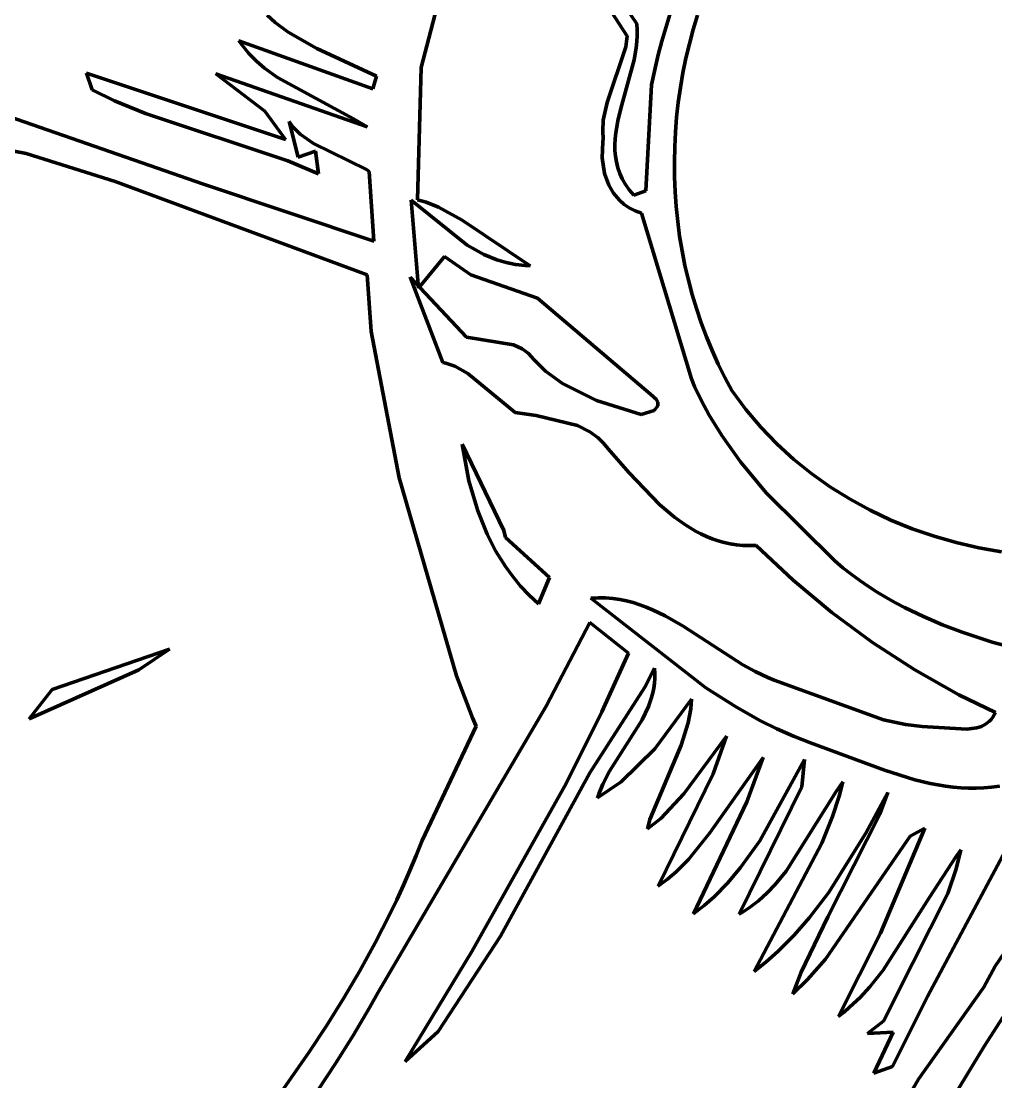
# Model space of a CAD drawing. Header units: millimetres. Extents: x 0 to 14.2, y 0 to 19.5.
# Drawn here: x 7.729 to 8.887, y 13.033 to 14.294 of the extents above; entities that cross this region are included whole.
import ezdxf

# ---------------------------------------------------------------- set-up
doc = ezdxf.new("R2010")
doc.units = ezdxf.units.MM
doc.layers.add('color#010101ff', color=7, linetype='CONTINUOUS', lineweight=100)
doc.layers.add('color#fdfdfdff', color=7, linetype='CONTINUOUS', lineweight=100)

msp = doc.modelspace()

# ---------------------------------------------------------------- linework, layer by layer
at = {"layer": 'color#010101ff'}
for p, q in [((8.2738, 14.5069), (8.2044, 14.2388)), ((8.4492, 14.2762), (8.4075, 14.3406)), ((8.4313, 14.3339), (8.4606, 14.2909)), ((8.0307, 14.2924), (8.0211, 14.3009)), ((8.4949, 14.2862), (8.5, 14.302)), ((8.5327, 14.301), (8.5276, 14.2841)), ((8.0463, 14.281), (8.0307, 14.2924)), ((8.0802, 14.2615), (8.0463, 14.281)), ((8.4606, 14.2909), (8.4611, 14.2838)), ((8.4611, 14.2838), (8.4611, 14.2767)), ((8.4903, 14.2702), (8.4949, 14.2862)), ((8.5276, 14.2841), (8.523, 14.267)), ((7.9914, 14.2654), (7.9876, 14.2707)), ((7.9876, 14.2707), (8.147, 14.2134)), ((8.4474, 14.2634), (8.4492, 14.2762)), ((8.4606, 14.2696), (8.4598, 14.2624)), ((8.4611, 14.2767), (8.4606, 14.2696)), ((8.486, 14.2541), (8.4903, 14.2702)), ((7.9996, 14.2555), (7.9914, 14.2654)), ((8.0086, 14.2465), (7.9996, 14.2555)), ((8.1513, 14.2284), (8.0802, 14.2615)), ((8.4252, 14.1974), (8.4474, 14.2634)), ((8.4598, 14.2624), (8.4573, 14.248)), ((8.523, 14.267), (8.5189, 14.2498)), ((8.0181, 14.2382), (8.0086, 14.2465)), ((8.4573, 14.248), (8.4415, 14.19)), ((8.4823, 14.2379), (8.486, 14.2541)), ((8.5189, 14.2498), (8.5154, 14.2324)), ((7.5374, 14.2418), (7.9457, 14.1002)), ((7.8133, 14.2125), (7.8066, 14.2323)), ((7.8066, 14.2323), (8.0432, 14.1532)), ((8.0185, 14.1871), (7.9604, 14.2314)), ((7.9604, 14.2314), (8.1403, 14.1682)), ((8.0335, 14.227), (8.0181, 14.2382)), ((8.2044, 14.2388), (8.1998, 14.0816)), ((8.4781, 14.2181), (8.4823, 14.2379)), ((8.5154, 14.2324), (8.5124, 14.215)), ((8.124, 14.178), (8.0335, 14.227)), ((8.147, 14.2134), (8.1513, 14.2284)), ((8.4713, 14.0922), (8.4781, 14.2181)), ((7.84, 14.1993), (7.8133, 14.2125)), ((8.5124, 14.215), (8.5099, 14.1974)), ((7.8766, 14.1842), (7.84, 14.1993)), ((8.4207, 14.1762), (8.4252, 14.1974)), ((8.5099, 14.1974), (8.5079, 14.1798)), ((8.0458, 14.1278), (7.8766, 14.1842)), ((8.0432, 14.1532), (8.0185, 14.1871)), ((8.4415, 14.19), (8.438, 14.1756)), ((8.5079, 14.1798), (8.5065, 14.1621)), ((8.0523, 14.1681), (8.0475, 14.1746)), ((8.0475, 14.1746), (8.0581, 14.1325)), ((8.0605, 14.1597), (8.0523, 14.1681)), ((8.1403, 14.1682), (8.124, 14.178)), ((8.42, 14.1631), (8.4207, 14.1762)), ((8.438, 14.1756), (8.4356, 14.1614)), ((8.0762, 14.1487), (8.0605, 14.1597)), ((8.4207, 14.1542), (8.42, 14.1631)), ((8.4348, 14.1543), (8.4345, 14.1473)), ((8.4356, 14.1614), (8.4348, 14.1543)), ((8.5065, 14.1621), (8.5056, 14.1444)), ((7.7347, 14.1367), (7.6925, 14.1448)), ((8.1394, 14.1177), (8.0762, 14.1487)), ((8.4194, 14.1314), (8.4201, 14.1504)), ((8.4201, 14.1504), (8.4207, 14.1542)), ((8.4345, 14.1473), (8.4346, 14.1403)), ((8.5056, 14.1444), (8.5052, 14.1267)), ((7.8406, 14.1033), (7.7347, 14.1367)), ((8.0581, 14.1325), (8.0786, 14.1396)), ((8.0786, 14.1396), (8.0824, 14.1127)), ((8.4223, 14.1128), (8.4194, 14.1314)), ((8.4346, 14.1403), (8.4352, 14.1334)), ((8.4352, 14.1334), (8.4363, 14.1266)), ((8.0824, 14.1127), (8.0458, 14.1278)), ((8.1426, 14.1154), (8.1394, 14.1177)), ((8.4363, 14.1266), (8.438, 14.1198)), ((8.438, 14.1198), (8.4403, 14.1131)), ((8.5052, 14.1267), (8.5054, 14.109)), ((8.1482, 14.0325), (8.1426, 14.1154)), ((8.4274, 14.0989), (8.4223, 14.1128)), ((8.4403, 14.1131), (8.4433, 14.1065)), ((8.4433, 14.1065), (8.447, 14.0999)), ((8.5054, 14.109), (8.5061, 14.0912)), ((8.1401, 13.9924), (7.8406, 14.1033)), ((7.9457, 14.1002), (8.1482, 14.0325)), ((8.4329, 14.0895), (8.4274, 14.0989)), ((8.447, 14.0999), (8.4515, 14.0934)), ((8.4515, 14.0934), (8.4569, 14.0871)), ((8.4569, 14.0871), (8.4713, 14.0922)), ((8.5061, 14.0912), (8.5074, 14.0736)), ((8.2591, 14.0278), (8.1923, 14.0813)), ((8.1923, 14.0813), (8.2011, 13.9765)), ((8.1998, 14.0816), (8.2101, 14.0787)), ((8.2101, 14.0787), (8.225, 14.0729)), ((8.4399, 14.0811), (8.4329, 14.0895)), ((8.4454, 14.0762), (8.4399, 14.0811)), ((8.225, 14.0729), (8.253, 14.0574)), ((8.4516, 14.072), (8.4454, 14.0762)), ((8.4585, 14.0686), (8.4516, 14.072)), ((8.4661, 14.0659), (8.4585, 14.0686)), ((8.5074, 14.0736), (8.5092, 14.0559)), ((8.253, 14.0574), (8.3337, 14.0031)), ((8.5254, 13.8688), (8.4661, 14.0659)), ((8.5092, 14.0559), (8.5115, 14.0384)), ((8.5115, 14.0384), (8.5144, 14.0209)), ((8.2788, 14.0168), (8.2591, 14.0278)), ((8.2944, 14.0103), (8.2788, 14.0168)), ((8.5144, 14.0209), (8.5178, 14.0036)), ((8.2011, 13.9765), (8.232, 14.0141)), ((8.232, 14.0141), (8.2632, 13.9923)), ((8.3052, 14.007), (8.2944, 14.0103)), ((8.3163, 14.0047), (8.3052, 14.007)), ((8.3278, 14.0034), (8.3163, 14.0047)), ((8.3337, 14.0031), (8.3278, 14.0034)), ((8.5178, 14.0036), (8.5218, 13.9863)), ((8.145, 13.9253), (8.1401, 13.9924)), ((8.2632, 13.9923), (8.3425, 13.9648)), ((8.2582, 13.9185), (8.1913, 13.9899)), ((8.1913, 13.9899), (8.2301, 13.8884)), ((8.5218, 13.9863), (8.5264, 13.9692)), ((8.5264, 13.9692), (8.5314, 13.9523)), ((8.3425, 13.9648), (8.4796, 13.8481)), ((8.5314, 13.9523), (8.5371, 13.9355)), ((8.5371, 13.9355), (8.5432, 13.9189)), ((8.178, 13.7514), (8.145, 13.9253)), ((8.3139, 13.9091), (8.2582, 13.9185)), ((8.5432, 13.9189), (8.55, 13.9026)), ((8.3245, 13.9045), (8.3139, 13.9091)), ((8.3316, 13.8993), (8.3245, 13.9045)), ((8.55, 13.9026), (8.5573, 13.8864)), ((8.3358, 13.8948), (8.3316, 13.8993)), ((8.3378, 13.8923), (8.3358, 13.8948)), ((8.3522, 13.878), (8.3378, 13.8923)), ((8.2301, 13.8884), (8.2338, 13.8875)), ((8.2338, 13.8875), (8.2442, 13.8839)), ((8.2442, 13.8839), (8.2598, 13.8751)), ((8.3724, 13.8632), (8.3522, 13.878)), ((8.5573, 13.8864), (8.5651, 13.8706)), ((8.2598, 13.8751), (8.3159, 13.8289)), ((8.5292, 13.8599), (8.5254, 13.8688)), ((8.5651, 13.8706), (8.5736, 13.8549)), ((8.4128, 13.8433), (8.3724, 13.8632)), ((8.5375, 13.8426), (8.5292, 13.8599)), ((8.5736, 13.8549), (8.5901, 13.8325)), ((8.4656, 13.8265), (8.4128, 13.8433)), ((8.4796, 13.8481), (8.4812, 13.8469)), ((8.4812, 13.8469), (8.4836, 13.8446)), ((8.4836, 13.8446), (8.4856, 13.8412)), ((8.4856, 13.8412), (8.4855, 13.8368)), ((8.5465, 13.8258), (8.5375, 13.8426)), ((8.3159, 13.8289), (8.3408, 13.8254)), ((8.481, 13.8312), (8.4656, 13.8265)), ((8.4855, 13.8368), (8.481, 13.8312)), ((8.5901, 13.8325), (8.608, 13.8113)), ((8.3408, 13.8254), (8.39, 13.8135)), ((8.5615, 13.8014), (8.5465, 13.8258)), ((8.39, 13.8135), (8.4047, 13.806)), ((8.4047, 13.806), (8.4148, 13.7986)), ((8.5837, 13.7703), (8.5615, 13.8014)), ((8.608, 13.8113), (8.6271, 13.7915)), ((8.2529, 13.7913), (8.2609, 13.7476)), ((8.3025, 13.6886), (8.2529, 13.7913)), ((8.4148, 13.7986), (8.421, 13.7926)), ((8.421, 13.7926), (8.4266, 13.7858)), ((8.6271, 13.7915), (8.6473, 13.7731)), ((8.4266, 13.7858), (8.4509, 13.7576)), ((8.6143, 13.7334), (8.5837, 13.7703)), ((8.6473, 13.7731), (8.6686, 13.756)), ((8.2463, 13.5159), (8.178, 13.7514)), ((8.4509, 13.7576), (8.488, 13.719)), ((8.6686, 13.756), (8.6908, 13.7402)), ((8.2609, 13.7476), (8.2715, 13.7119)), ((8.6908, 13.7402), (8.714, 13.7259)), ((8.696, 13.6526), (8.6143, 13.7334)), ((8.714, 13.7259), (8.7379, 13.7128)), ((8.488, 13.719), (8.5054, 13.7043)), ((8.2715, 13.7119), (8.2826, 13.6844)), ((8.5054, 13.7043), (8.5176, 13.6956)), ((8.7379, 13.7128), (8.7626, 13.7011)), ((8.7626, 13.7011), (8.7879, 13.6908)), ((8.3045, 13.6803), (8.3025, 13.6886)), ((8.5176, 13.6956), (8.5303, 13.6879)), ((8.5303, 13.6879), (8.5368, 13.6845)), ((8.7879, 13.6908), (8.8138, 13.6819)), ((8.2826, 13.6844), (8.2927, 13.6646)), ((8.3568, 13.6328), (8.3045, 13.6803)), ((8.5368, 13.6845), (8.5435, 13.6814)), ((8.5435, 13.6814), (8.5503, 13.6787)), ((8.5503, 13.6787), (8.5573, 13.6763)), ((8.5573, 13.6763), (8.5644, 13.6743)), ((8.8138, 13.6819), (8.8401, 13.6743)), ((8.2927, 13.6646), (8.3044, 13.6458)), ((8.5644, 13.6743), (8.5717, 13.6728)), ((8.5717, 13.6728), (8.5791, 13.6716)), ((8.5791, 13.6716), (8.5867, 13.6709)), ((8.5867, 13.6709), (8.5945, 13.6707)), ((8.5945, 13.6707), (8.6024, 13.671)), ((8.6024, 13.671), (8.6462, 13.6297)), ((8.8401, 13.6743), (8.8669, 13.6681)), ((8.8669, 13.6681), (8.894, 13.6633)), ((8.7056, 13.6444), (8.696, 13.6526)), ((8.3044, 13.6458), (8.3131, 13.6338)), ((8.7155, 13.6366), (8.7056, 13.6444)), ((8.3131, 13.6338), (8.3225, 13.6224)), ((8.3438, 13.6015), (8.3568, 13.6328)), ((8.6462, 13.6297), (8.6922, 13.5911)), ((8.7256, 13.6291), (8.7155, 13.6366)), ((8.7359, 13.6221), (8.7256, 13.6291)), ((8.3225, 13.6224), (8.3328, 13.6116)), ((8.7463, 13.6153), (8.7359, 13.6221)), ((8.757, 13.6089), (8.7463, 13.6153)), ((8.3328, 13.6116), (8.3438, 13.6015)), ((8.4147, 13.6087), (8.4058, 13.6083)), ((8.4058, 13.6083), (8.5427, 13.5018)), ((8.4234, 13.6085), (8.4147, 13.6087)), ((8.4319, 13.6078), (8.4234, 13.6085)), ((8.4402, 13.6066), (8.4319, 13.6078)), ((8.4483, 13.605), (8.4402, 13.6066)), ((8.4563, 13.6029), (8.4483, 13.605)), ((8.4641, 13.6005), (8.4563, 13.6029)), ((8.4718, 13.5977), (8.4641, 13.6005)), ((8.7678, 13.6028), (8.757, 13.6089)), ((8.7788, 13.597), (8.7678, 13.6028)), ((8.4794, 13.5945), (8.4718, 13.5977)), ((8.4942, 13.5873), (8.4794, 13.5945)), ((8.5158, 13.5749), (8.4942, 13.5873)), ((8.6922, 13.5911), (8.7405, 13.5555)), ((8.8012, 13.5863), (8.7788, 13.597)), ((8.4049, 13.5795), (8.3528, 13.4797)), ((8.4505, 13.5429), (8.4049, 13.5795)), ((8.5864, 13.5291), (8.5158, 13.5749)), ((8.824, 13.5765), (8.8012, 13.5863)), ((8.8474, 13.5677), (8.824, 13.5765)), ((8.883, 13.5558), (8.8474, 13.5677)), ((8.7405, 13.5555), (8.7909, 13.5229)), ((9.0276, 13.5178), (8.883, 13.5558)), ((7.7658, 13.4995), (7.9054, 13.5475)), ((7.9054, 13.5475), (7.8688, 13.5229)), ((8.4191, 13.4732), (8.4505, 13.5429)), ((8.4817, 13.525), (8.4702, 13.5025)), ((8.4821, 13.5189), (8.4817, 13.525)), ((8.6011, 13.5211), (8.5864, 13.5291)), ((7.8688, 13.5229), (7.7384, 13.465)), ((8.2655, 13.4661), (8.2463, 13.5159)), ((8.4817, 13.5071), (8.4821, 13.5129)), ((8.4821, 13.5129), (8.4821, 13.5189)), ((8.6162, 13.514), (8.6011, 13.5211)), ((8.6239, 13.5109), (8.6162, 13.514)), ((8.7909, 13.5229), (8.8433, 13.4935)), ((7.7384, 13.465), (7.7658, 13.4995)), ((8.4702, 13.5025), (8.4046, 13.4006)), ((8.4797, 13.4957), (8.4809, 13.5013)), ((8.4809, 13.5013), (8.4817, 13.5071)), ((8.5427, 13.5018), (8.5791, 13.4785)), ((8.7539, 13.4637), (8.6239, 13.5109)), ((8.4744, 13.4793), (8.4782, 13.4902)), ((8.4782, 13.4902), (8.4797, 13.4957)), ((8.5255, 13.4882), (8.482, 13.4292)), ((8.5246, 13.4768), (8.5255, 13.4882)), ((8.8433, 13.4935), (8.8867, 13.4725)), ((8.3528, 13.4797), (8.153, 13.1392)), ((8.4668, 13.4636), (8.4744, 13.4793)), ((8.5217, 13.4602), (8.5246, 13.4768)), ((8.5791, 13.4785), (8.6074, 13.4626)), ((8.2698, 13.4563), (8.2655, 13.4661)), ((8.3766, 13.3878), (8.4191, 13.4732)), ((8.4283, 13.4028), (8.4668, 13.4636)), ((8.6074, 13.4626), (8.6268, 13.453)), ((8.7797, 13.4582), (8.7539, 13.4637)), ((8.8796, 13.4621), (8.8751, 13.4585)), ((8.8816, 13.4642), (8.8796, 13.4621)), ((8.8835, 13.4667), (8.8816, 13.4642)), ((8.8852, 13.4694), (8.8835, 13.4667)), ((8.8867, 13.4725), (8.8852, 13.4694)), ((8.2053, 13.3201), (8.2698, 13.4563)), ((8.5133, 13.4335), (8.5217, 13.4602)), ((8.6268, 13.453), (8.6467, 13.4442)), ((8.7995, 13.4558), (8.7797, 13.4582)), ((8.8062, 13.4554), (8.7995, 13.4558)), ((8.8526, 13.4527), (8.8062, 13.4554)), ((8.8646, 13.4542), (8.8526, 13.4527)), ((8.87, 13.4559), (8.8646, 13.4542)), ((8.8751, 13.4585), (8.87, 13.4559)), ((8.5673, 13.4442), (8.5165, 13.3756)), ((8.5514, 13.3995), (8.5673, 13.4442)), ((8.6467, 13.4442), (8.6671, 13.4364)), ((8.6671, 13.4364), (8.755, 13.4038)), ((8.482, 13.4292), (8.4418, 13.3901)), ((8.4762, 13.345), (8.5133, 13.4335)), ((8.6108, 13.4188), (8.5475, 13.3294)), ((8.5914, 13.3662), (8.6108, 13.4188)), ((8.6597, 13.4165), (8.6066, 13.32)), ((8.6568, 13.3839), (8.6597, 13.4165)), ((8.4046, 13.4006), (8.2984, 13.2064)), ((8.4201, 13.3871), (8.4283, 13.4028)), ((8.4858, 13.2658), (8.5514, 13.3995)), ((8.755, 13.4038), (8.791, 13.3925)), ((8.2644, 13.1882), (8.3766, 13.3878)), ((8.4418, 13.3901), (8.4138, 13.3708)), ((8.4157, 13.3763), (8.4201, 13.3871)), ((8.7054, 13.3898), (8.6976, 13.3784)), ((8.7012, 13.3731), (8.7054, 13.3898)), ((8.791, 13.3925), (8.8091, 13.3881)), ((8.8091, 13.3881), (8.8273, 13.3848)), ((8.4138, 13.3708), (8.4157, 13.3763)), ((8.5165, 13.3756), (8.4893, 13.3465)), ((8.5822, 13.2328), (8.6568, 13.3839)), ((8.6976, 13.3784), (8.6379, 13.2839)), ((8.6933, 13.3486), (8.7012, 13.3731)), ((8.7589, 13.3773), (8.7326, 13.3288)), ((8.7492, 13.3516), (8.7589, 13.3773)), ((8.8273, 13.3848), (8.8364, 13.3836)), ((8.8364, 13.3836), (8.8456, 13.3828)), ((8.8456, 13.3828), (8.8547, 13.3823)), ((8.8547, 13.3823), (8.8639, 13.3823)), ((8.8639, 13.3823), (8.8731, 13.3827)), ((8.8731, 13.3827), (8.8822, 13.3836)), ((8.8822, 13.3836), (8.8914, 13.385)), ((8.5281, 13.2332), (8.5914, 13.3662)), ((8.6804, 13.3169), (8.6933, 13.3486)), ((8.6874, 13.2295), (8.7492, 13.3516)), ((8.4893, 13.3465), (8.4733, 13.3341)), ((8.4733, 13.3341), (8.4762, 13.345)), ((8.5475, 13.3294), (8.5219, 13.2975)), ((8.7326, 13.3288), (8.6882, 13.258)), ((8.7502, 13.2101), (8.8028, 13.3349)), ((8.7856, 13.3254), (8.7809, 13.3189)), ((8.8028, 13.3349), (8.7856, 13.3254)), ((8.1982, 13.3023), (8.2053, 13.3201)), ((8.6066, 13.32), (8.5839, 13.288)), ((8.5999, 13.1644), (8.6804, 13.3169)), ((8.7809, 13.3189), (8.6848, 13.1792)), ((8.9045, 13.3196), (8.8061, 13.1348)), ((8.1909, 13.2846), (8.1982, 13.3023)), ((8.5219, 13.2975), (8.5075, 13.2831)), ((8.8406, 13.3022), (8.808, 13.2523)), ((8.8401, 13.2865), (8.8456, 13.309)), ((8.8456, 13.309), (8.8406, 13.3022)), ((8.1832, 13.2671), (8.1909, 13.2846)), ((8.5839, 13.288), (8.5688, 13.27)), ((8.8302, 13.2574), (8.8401, 13.2865)), ((8.497, 13.2741), (8.4858, 13.2658)), ((8.5075, 13.2831), (8.497, 13.2741)), ((8.6379, 13.2839), (8.6248, 13.2679)), ((8.1752, 13.2498), (8.1832, 13.2671)), ((8.5688, 13.27), (8.5524, 13.2533)), ((8.6248, 13.2679), (8.6153, 13.2579)), ((8.167, 13.2326), (8.1752, 13.2498)), ((8.5524, 13.2533), (8.5406, 13.2429)), ((8.6051, 13.2487), (8.5941, 13.2403)), ((8.6153, 13.2579), (8.6051, 13.2487)), ((8.6882, 13.258), (8.6658, 13.2286)), ((8.808, 13.2523), (8.7533, 13.166)), ((8.7677, 13.1334), (8.8302, 13.2574)), ((8.5406, 13.2429), (8.5281, 13.2332)), ((8.5882, 13.2364), (8.5822, 13.2328)), ((8.5941, 13.2403), (8.5882, 13.2364)), ((8.1497, 13.1986), (8.167, 13.2326)), ((8.6658, 13.2286), (8.6477, 13.2077)), ((8.6558, 13.1638), (8.6874, 13.2295)), ((8.7001, 13.111), (8.7502, 13.2101)), ((8.1314, 13.1652), (8.1497, 13.1986)), ((8.2984, 13.2064), (8.2247, 13.0931)), ((8.6477, 13.2077), (8.6282, 13.1882)), ((8.1853, 13.0576), (8.2644, 13.1882)), ((8.6282, 13.1882), (8.6144, 13.1759)), ((8.8864, 13.1707), (8.8977, 13.1872)), ((8.6144, 13.1759), (8.5999, 13.1644)), ((8.6848, 13.1792), (8.6635, 13.155)), ((8.1121, 13.1323), (8.1314, 13.1652)), ((8.6461, 13.1381), (8.6558, 13.1638)), ((8.7533, 13.166), (8.7374, 13.1462)), ((8.8728, 13.1459), (8.8864, 13.1707)), ((8.6635, 13.155), (8.6461, 13.1381)), ((8.7374, 13.1462), (8.7259, 13.1337)), ((8.153, 13.1392), (8.1434, 13.1221)), ((8.7259, 13.1337), (8.7135, 13.122)), ((8.754, 13.1058), (8.7677, 13.1334)), ((8.8061, 13.1348), (8.7646, 13.0516)), ((8.7953, 13.0365), (8.8728, 13.1459)), ((8.0919, 13.1), (8.1121, 13.1323)), ((8.1434, 13.1221), (8.1234, 13.0885)), ((8.7135, 13.122), (8.7069, 13.1164)), ((8.7069, 13.1164), (8.7001, 13.111)), ((8.8986, 13.1152), (8.8737, 13.0762)), ((8.0709, 13.0681), (8.0919, 13.1)), ((8.7348, 13.0907), (8.754, 13.1058)), ((8.1234, 13.0885), (8.1026, 13.0554)), ((8.2247, 13.0931), (8.1853, 13.0576)), ((8.7652, 13.0926), (8.7348, 13.0907)), ((8.7423, 13.0436), (8.7652, 13.0926)), ((8.8737, 13.0762), (8.8378, 13.0167)), ((8.0381, 13.0211), (8.0709, 13.0681)), ((8.1026, 13.0554), (8.0811, 13.0229)), ((8.7646, 13.0516), (8.7423, 13.0436)), ((8.781, 13.0122), (8.7953, 13.0365))]:
    msp.add_line(p, q, dxfattribs=at)
at = {"layer": 'color#fdfdfdff'}
for p, q in [((8.2044, 14.2388), (8.2738, 14.5069)), ((8.4075, 14.3406), (8.4492, 14.2762)), ((8.4606, 14.2909), (8.4313, 14.3339)), ((8.0211, 14.3009), (8.0307, 14.2924)), ((8.5, 14.302), (8.4949, 14.2862)), ((8.5276, 14.2841), (8.5327, 14.301)), ((8.0307, 14.2924), (8.0463, 14.281)), ((8.0463, 14.281), (8.0802, 14.2615)), ((8.4611, 14.2838), (8.4606, 14.2909)), ((8.4611, 14.2767), (8.4611, 14.2838)), ((8.4949, 14.2862), (8.4903, 14.2702)), ((8.523, 14.267), (8.5276, 14.2841)), ((8.147, 14.2134), (7.9876, 14.2707)), ((7.9876, 14.2707), (7.9914, 14.2654)), ((8.4492, 14.2762), (8.4474, 14.2634)), ((8.4598, 14.2624), (8.4606, 14.2696)), ((8.4606, 14.2696), (8.4611, 14.2767)), ((8.4903, 14.2702), (8.486, 14.2541)), ((7.9914, 14.2654), (7.9996, 14.2555)), ((7.9996, 14.2555), (8.0086, 14.2465)), ((8.0802, 14.2615), (8.1513, 14.2284)), ((8.4474, 14.2634), (8.4252, 14.1974)), ((8.4573, 14.248), (8.4598, 14.2624)), ((8.5189, 14.2498), (8.523, 14.267)), ((8.0086, 14.2465), (8.0181, 14.2382)), ((8.4415, 14.19), (8.4573, 14.248)), ((8.486, 14.2541), (8.4823, 14.2379)), ((8.5154, 14.2324), (8.5189, 14.2498)), ((7.9457, 14.1002), (7.5374, 14.2418)), ((8.0432, 14.1532), (7.8066, 14.2323)), ((7.8066, 14.2323), (7.8133, 14.2125)), ((8.1403, 14.1682), (7.9604, 14.2314)), ((7.9604, 14.2314), (8.0185, 14.1871)), ((8.0181, 14.2382), (8.0335, 14.227)), ((8.1998, 14.0816), (8.2044, 14.2388)), ((8.4823, 14.2379), (8.4781, 14.2181)), ((8.5124, 14.215), (8.5154, 14.2324)), ((8.0335, 14.227), (8.124, 14.178)), ((8.1513, 14.2284), (8.147, 14.2134)), ((8.4781, 14.2181), (8.4713, 14.0922)), ((7.8133, 14.2125), (7.84, 14.1993)), ((8.5099, 14.1974), (8.5124, 14.215)), ((7.84, 14.1993), (7.8766, 14.1842)), ((8.4252, 14.1974), (8.4207, 14.1762)), ((8.5079, 14.1798), (8.5099, 14.1974)), ((7.8766, 14.1842), (8.0458, 14.1278)), ((8.0185, 14.1871), (8.0432, 14.1532)), ((8.438, 14.1756), (8.4415, 14.19)), ((8.5065, 14.1621), (8.5079, 14.1798)), ((8.0581, 14.1325), (8.0475, 14.1746)), ((8.0475, 14.1746), (8.0523, 14.1681)), ((8.0523, 14.1681), (8.0605, 14.1597)), ((8.124, 14.178), (8.1403, 14.1682)), ((8.4207, 14.1762), (8.42, 14.1631)), ((8.4356, 14.1614), (8.438, 14.1756)), ((8.0605, 14.1597), (8.0762, 14.1487)), ((8.42, 14.1631), (8.4207, 14.1542)), ((8.4345, 14.1473), (8.4348, 14.1543)), ((8.4348, 14.1543), (8.4356, 14.1614)), ((8.5056, 14.1444), (8.5065, 14.1621)), ((7.6925, 14.1448), (7.7347, 14.1367)), ((8.0762, 14.1487), (8.1394, 14.1177)), ((8.4201, 14.1504), (8.4194, 14.1314)), ((8.4207, 14.1542), (8.4201, 14.1504)), ((8.4346, 14.1403), (8.4345, 14.1473)), ((8.5052, 14.1267), (8.5056, 14.1444)), ((7.7347, 14.1367), (7.8406, 14.1033)), ((8.0786, 14.1396), (8.0581, 14.1325)), ((8.0824, 14.1127), (8.0786, 14.1396)), ((8.4194, 14.1314), (8.4223, 14.1128)), ((8.4352, 14.1334), (8.4346, 14.1403)), ((8.4363, 14.1266), (8.4352, 14.1334)), ((8.0458, 14.1278), (8.0824, 14.1127)), ((8.1394, 14.1177), (8.1426, 14.1154)), ((8.438, 14.1198), (8.4363, 14.1266)), ((8.4403, 14.1131), (8.438, 14.1198)), ((8.5054, 14.109), (8.5052, 14.1267)), ((8.1426, 14.1154), (8.1482, 14.0325)), ((8.4223, 14.1128), (8.4274, 14.0989)), ((8.4433, 14.1065), (8.4403, 14.1131)), ((8.447, 14.0999), (8.4433, 14.1065)), ((8.5061, 14.0912), (8.5054, 14.109)), ((7.8406, 14.1033), (8.1401, 13.9924)), ((8.1482, 14.0325), (7.9457, 14.1002)), ((8.4274, 14.0989), (8.4329, 14.0895)), ((8.4515, 14.0934), (8.447, 14.0999)), ((8.4569, 14.0871), (8.4515, 14.0934)), ((8.4713, 14.0922), (8.4569, 14.0871)), ((8.5074, 14.0736), (8.5061, 14.0912)), ((8.2011, 13.9765), (8.1923, 14.0813)), ((8.1923, 14.0813), (8.2591, 14.0278)), ((8.2101, 14.0787), (8.1998, 14.0816)), ((8.225, 14.0729), (8.2101, 14.0787)), ((8.4329, 14.0895), (8.4399, 14.0811)), ((8.4399, 14.0811), (8.4454, 14.0762)), ((8.253, 14.0574), (8.225, 14.0729)), ((8.4454, 14.0762), (8.4516, 14.072)), ((8.4516, 14.072), (8.4585, 14.0686)), ((8.4585, 14.0686), (8.4661, 14.0659)), ((8.5092, 14.0559), (8.5074, 14.0736)), ((8.3337, 14.0031), (8.253, 14.0574)), ((8.4661, 14.0659), (8.5254, 13.8688)), ((8.5115, 14.0384), (8.5092, 14.0559)), ((8.5144, 14.0209), (8.5115, 14.0384)), ((8.2591, 14.0278), (8.2788, 14.0168)), ((8.2788, 14.0168), (8.2944, 14.0103)), ((8.5178, 14.0036), (8.5144, 14.0209)), ((8.232, 14.0141), (8.2011, 13.9765)), ((8.2632, 13.9923), (8.232, 14.0141)), ((8.2944, 14.0103), (8.3052, 14.007)), ((8.3052, 14.007), (8.3163, 14.0047)), ((8.3163, 14.0047), (8.3278, 14.0034)), ((8.3278, 14.0034), (8.3337, 14.0031)), ((8.5218, 13.9863), (8.5178, 14.0036)), ((8.1401, 13.9924), (8.145, 13.9253)), ((8.3425, 13.9648), (8.2632, 13.9923)), ((8.2301, 13.8884), (8.1913, 13.9899)), ((8.1913, 13.9899), (8.2582, 13.9185)), ((8.5264, 13.9692), (8.5218, 13.9863)), ((8.5314, 13.9523), (8.5264, 13.9692)), ((8.4796, 13.8481), (8.3425, 13.9648)), ((8.5371, 13.9355), (8.5314, 13.9523)), ((8.5432, 13.9189), (8.5371, 13.9355)), ((8.145, 13.9253), (8.178, 13.7514)), ((8.2582, 13.9185), (8.3139, 13.9091)), ((8.55, 13.9026), (8.5432, 13.9189)), ((8.3139, 13.9091), (8.3245, 13.9045)), ((8.3245, 13.9045), (8.3316, 13.8993)), ((8.5573, 13.8864), (8.55, 13.9026)), ((8.3316, 13.8993), (8.3358, 13.8948)), ((8.3358, 13.8948), (8.3378, 13.8923)), ((8.3378, 13.8923), (8.3522, 13.878)), ((8.2338, 13.8875), (8.2301, 13.8884)), ((8.2442, 13.8839), (8.2338, 13.8875)), ((8.2598, 13.8751), (8.2442, 13.8839)), ((8.3522, 13.878), (8.3724, 13.8632)), ((8.5651, 13.8706), (8.5573, 13.8864)), ((8.3159, 13.8289), (8.2598, 13.8751)), ((8.5254, 13.8688), (8.5292, 13.8599)), ((8.5736, 13.8549), (8.5651, 13.8706)), ((8.3724, 13.8632), (8.4128, 13.8433)), ((8.5292, 13.8599), (8.5375, 13.8426)), ((8.5901, 13.8325), (8.5736, 13.8549)), ((8.4128, 13.8433), (8.4656, 13.8265)), ((8.4812, 13.8469), (8.4796, 13.8481)), ((8.4836, 13.8446), (8.4812, 13.8469)), ((8.4856, 13.8412), (8.4836, 13.8446)), ((8.4855, 13.8368), (8.4856, 13.8412)), ((8.5375, 13.8426), (8.5465, 13.8258)), ((8.3408, 13.8254), (8.3159, 13.8289)), ((8.4656, 13.8265), (8.481, 13.8312)), ((8.481, 13.8312), (8.4855, 13.8368)), ((8.608, 13.8113), (8.5901, 13.8325)), ((8.39, 13.8135), (8.3408, 13.8254)), ((8.5465, 13.8258), (8.5615, 13.8014)), ((8.4047, 13.806), (8.39, 13.8135)), ((8.4148, 13.7986), (8.4047, 13.806)), ((8.5615, 13.8014), (8.5837, 13.7703)), ((8.6271, 13.7915), (8.608, 13.8113)), ((8.2529, 13.7913), (8.3025, 13.6886)), ((8.2609, 13.7476), (8.2529, 13.7913)), ((8.421, 13.7926), (8.4148, 13.7986)), ((8.4266, 13.7858), (8.421, 13.7926)), ((8.6473, 13.7731), (8.6271, 13.7915)), ((8.4509, 13.7576), (8.4266, 13.7858)), ((8.5837, 13.7703), (8.6143, 13.7334)), ((8.6686, 13.756), (8.6473, 13.7731)), ((8.178, 13.7514), (8.2463, 13.5159)), ((8.488, 13.719), (8.4509, 13.7576)), ((8.6908, 13.7402), (8.6686, 13.756)), ((8.2715, 13.7119), (8.2609, 13.7476)), ((8.714, 13.7259), (8.6908, 13.7402)), ((8.6143, 13.7334), (8.696, 13.6526)), ((8.7379, 13.7128), (8.714, 13.7259)), ((8.5054, 13.7043), (8.488, 13.719)), ((8.2826, 13.6844), (8.2715, 13.7119)), ((8.5176, 13.6956), (8.5054, 13.7043)), ((8.7626, 13.7011), (8.7379, 13.7128)), ((8.7879, 13.6908), (8.7626, 13.7011)), ((8.3025, 13.6886), (8.3045, 13.6803)), ((8.5303, 13.6879), (8.5176, 13.6956)), ((8.5368, 13.6845), (8.5303, 13.6879)), ((8.8138, 13.6819), (8.7879, 13.6908)), ((8.2927, 13.6646), (8.2826, 13.6844)), ((8.3045, 13.6803), (8.3568, 13.6328)), ((8.5435, 13.6814), (8.5368, 13.6845)), ((8.5503, 13.6787), (8.5435, 13.6814)), ((8.5573, 13.6763), (8.5503, 13.6787)), ((8.5644, 13.6743), (8.5573, 13.6763)), ((8.8401, 13.6743), (8.8138, 13.6819)), ((8.3044, 13.6458), (8.2927, 13.6646)), ((8.5717, 13.6728), (8.5644, 13.6743)), ((8.5791, 13.6716), (8.5717, 13.6728)), ((8.5867, 13.6709), (8.5791, 13.6716)), ((8.5945, 13.6707), (8.5867, 13.6709)), ((8.6024, 13.671), (8.5945, 13.6707)), ((8.6462, 13.6297), (8.6024, 13.671)), ((8.8669, 13.6681), (8.8401, 13.6743)), ((8.894, 13.6633), (8.8669, 13.6681)), ((8.696, 13.6526), (8.7056, 13.6444)), ((8.3131, 13.6338), (8.3044, 13.6458)), ((8.7056, 13.6444), (8.7155, 13.6366)), ((8.3225, 13.6224), (8.3131, 13.6338)), ((8.3568, 13.6328), (8.3438, 13.6015)), ((8.6922, 13.5911), (8.6462, 13.6297)), ((8.7155, 13.6366), (8.7256, 13.6291)), ((8.7256, 13.6291), (8.7359, 13.6221)), ((8.3328, 13.6116), (8.3225, 13.6224)), ((8.7359, 13.6221), (8.7463, 13.6153)), ((8.7463, 13.6153), (8.757, 13.6089)), ((8.3438, 13.6015), (8.3328, 13.6116)), ((8.4058, 13.6083), (8.4147, 13.6087)), ((8.5427, 13.5018), (8.4058, 13.6083)), ((8.4147, 13.6087), (8.4234, 13.6085)), ((8.4234, 13.6085), (8.4319, 13.6078)), ((8.4319, 13.6078), (8.4402, 13.6066)), ((8.4402, 13.6066), (8.4483, 13.605)), ((8.4483, 13.605), (8.4563, 13.6029)), ((8.4563, 13.6029), (8.4641, 13.6005)), ((8.4641, 13.6005), (8.4718, 13.5977)), ((8.757, 13.6089), (8.7678, 13.6028)), ((8.7678, 13.6028), (8.7788, 13.597)), ((8.4718, 13.5977), (8.4794, 13.5945)), ((8.4794, 13.5945), (8.4942, 13.5873)), ((8.4942, 13.5873), (8.5158, 13.5749)), ((8.7405, 13.5555), (8.6922, 13.5911)), ((8.7788, 13.597), (8.8012, 13.5863)), ((8.3528, 13.4797), (8.4049, 13.5795)), ((8.4049, 13.5795), (8.4505, 13.5429)), ((8.5158, 13.5749), (8.5864, 13.5291)), ((8.8012, 13.5863), (8.824, 13.5765)), ((8.824, 13.5765), (8.8474, 13.5677)), ((8.8474, 13.5677), (8.883, 13.5558)), ((8.7909, 13.5229), (8.7405, 13.5555)), ((8.883, 13.5558), (9.0276, 13.5178)), ((7.9054, 13.5475), (7.7658, 13.4995)), ((7.8688, 13.5229), (7.9054, 13.5475)), ((8.4505, 13.5429), (8.4191, 13.4732)), ((8.4702, 13.5025), (8.4817, 13.525)), ((8.4817, 13.525), (8.4821, 13.5189)), ((8.5864, 13.5291), (8.6011, 13.5211)), ((7.7384, 13.465), (7.8688, 13.5229)), ((8.2463, 13.5159), (8.2655, 13.4661)), ((8.4821, 13.5129), (8.4817, 13.5071)), ((8.4821, 13.5189), (8.4821, 13.5129)), ((8.6011, 13.5211), (8.6162, 13.514)), ((8.6162, 13.514), (8.6239, 13.5109)), ((8.8433, 13.4935), (8.7909, 13.5229)), ((7.7658, 13.4995), (7.7384, 13.465)), ((8.4046, 13.4006), (8.4702, 13.5025)), ((8.4809, 13.5013), (8.4797, 13.4957)), ((8.4817, 13.5071), (8.4809, 13.5013)), ((8.5791, 13.4785), (8.5427, 13.5018)), ((8.6239, 13.5109), (8.7539, 13.4637)), ((8.4782, 13.4902), (8.4744, 13.4793)), ((8.4797, 13.4957), (8.4782, 13.4902)), ((8.482, 13.4292), (8.5255, 13.4882)), ((8.5255, 13.4882), (8.5246, 13.4768)), ((8.8867, 13.4725), (8.8433, 13.4935)), ((8.153, 13.1392), (8.3528, 13.4797)), ((8.4744, 13.4793), (8.4668, 13.4636)), ((8.5246, 13.4768), (8.5217, 13.4602)), ((8.6074, 13.4626), (8.5791, 13.4785)), ((8.2655, 13.4661), (8.2698, 13.4563)), ((8.4191, 13.4732), (8.3766, 13.3878)), ((8.4668, 13.4636), (8.4283, 13.4028)), ((8.6268, 13.453), (8.6074, 13.4626)), ((8.7539, 13.4637), (8.7797, 13.4582)), ((8.8751, 13.4585), (8.8796, 13.4621)), ((8.8796, 13.4621), (8.8816, 13.4642)), ((8.8816, 13.4642), (8.8835, 13.4667)), ((8.8835, 13.4667), (8.8852, 13.4694)), ((8.8852, 13.4694), (8.8867, 13.4725)), ((8.2698, 13.4563), (8.2053, 13.3201)), ((8.5217, 13.4602), (8.5133, 13.4335)), ((8.6467, 13.4442), (8.6268, 13.453)), ((8.7797, 13.4582), (8.7995, 13.4558)), ((8.7995, 13.4558), (8.8062, 13.4554)), ((8.8062, 13.4554), (8.8526, 13.4527)), ((8.8526, 13.4527), (8.8646, 13.4542)), ((8.8646, 13.4542), (8.87, 13.4559)), ((8.87, 13.4559), (8.8751, 13.4585)), ((8.5165, 13.3756), (8.5673, 13.4442)), ((8.5673, 13.4442), (8.5514, 13.3995)), ((8.6671, 13.4364), (8.6467, 13.4442)), ((8.755, 13.4038), (8.6671, 13.4364)), ((8.4418, 13.3901), (8.482, 13.4292)), ((8.5133, 13.4335), (8.4762, 13.345)), ((8.5475, 13.3294), (8.6108, 13.4188)), ((8.6108, 13.4188), (8.5914, 13.3662)), ((8.6066, 13.32), (8.6597, 13.4165)), ((8.6597, 13.4165), (8.6568, 13.3839)), ((8.2984, 13.2064), (8.4046, 13.4006)), ((8.4283, 13.4028), (8.4201, 13.3871)), ((8.5514, 13.3995), (8.4858, 13.2658)), ((8.791, 13.3925), (8.755, 13.4038)), ((8.3766, 13.3878), (8.2644, 13.1882)), ((8.4138, 13.3708), (8.4418, 13.3901)), ((8.4201, 13.3871), (8.4157, 13.3763)), ((8.6976, 13.3784), (8.7054, 13.3898)), ((8.7054, 13.3898), (8.7012, 13.3731)), ((8.8091, 13.3881), (8.791, 13.3925)), ((8.8273, 13.3848), (8.8091, 13.3881)), ((8.4157, 13.3763), (8.4138, 13.3708)), ((8.4893, 13.3465), (8.5165, 13.3756)), ((8.6568, 13.3839), (8.5822, 13.2328)), ((8.6379, 13.2839), (8.6976, 13.3784)), ((8.7012, 13.3731), (8.6933, 13.3486)), ((8.7326, 13.3288), (8.7589, 13.3773)), ((8.7589, 13.3773), (8.7492, 13.3516)), ((8.8364, 13.3836), (8.8273, 13.3848)), ((8.8456, 13.3828), (8.8364, 13.3836)), ((8.8547, 13.3823), (8.8456, 13.3828)), ((8.8639, 13.3823), (8.8547, 13.3823)), ((8.8731, 13.3827), (8.8639, 13.3823)), ((8.8822, 13.3836), (8.8731, 13.3827)), ((8.8914, 13.385), (8.8822, 13.3836)), ((8.5914, 13.3662), (8.5281, 13.2332)), ((8.6933, 13.3486), (8.6804, 13.3169)), ((8.7492, 13.3516), (8.6874, 13.2295)), ((8.4733, 13.3341), (8.4893, 13.3465)), ((8.4762, 13.345), (8.4733, 13.3341)), ((8.5219, 13.2975), (8.5475, 13.3294)), ((8.6882, 13.258), (8.7326, 13.3288)), ((8.8028, 13.3349), (8.7502, 13.2101)), ((8.7809, 13.3189), (8.7856, 13.3254)), ((8.7856, 13.3254), (8.8028, 13.3349)), ((8.2053, 13.3201), (8.1982, 13.3023)), ((8.5839, 13.288), (8.6066, 13.32)), ((8.6804, 13.3169), (8.5999, 13.1644)), ((8.6848, 13.1792), (8.7809, 13.3189)), ((8.8061, 13.1348), (8.9045, 13.3196)), ((8.1982, 13.3023), (8.1909, 13.2846)), ((8.5075, 13.2831), (8.5219, 13.2975)), ((8.808, 13.2523), (8.8406, 13.3022)), ((8.8456, 13.309), (8.8401, 13.2865)), ((8.8406, 13.3022), (8.8456, 13.309)), ((8.1909, 13.2846), (8.1832, 13.2671)), ((8.5688, 13.27), (8.5839, 13.288)), ((8.8401, 13.2865), (8.8302, 13.2574)), ((8.4858, 13.2658), (8.497, 13.2741)), ((8.497, 13.2741), (8.5075, 13.2831)), ((8.6248, 13.2679), (8.6379, 13.2839)), ((8.1832, 13.2671), (8.1752, 13.2498)), ((8.5524, 13.2533), (8.5688, 13.27)), ((8.6153, 13.2579), (8.6248, 13.2679)), ((8.1752, 13.2498), (8.167, 13.2326)), ((8.5406, 13.2429), (8.5524, 13.2533)), ((8.5941, 13.2403), (8.6051, 13.2487)), ((8.6051, 13.2487), (8.6153, 13.2579)), ((8.6658, 13.2286), (8.6882, 13.258)), ((8.7533, 13.166), (8.808, 13.2523)), ((8.8302, 13.2574), (8.7677, 13.1334)), ((8.5281, 13.2332), (8.5406, 13.2429)), ((8.5822, 13.2328), (8.5882, 13.2364)), ((8.5882, 13.2364), (8.5941, 13.2403)), ((8.167, 13.2326), (8.1497, 13.1986)), ((8.6477, 13.2077), (8.6658, 13.2286)), ((8.6874, 13.2295), (8.6558, 13.1638)), ((8.7502, 13.2101), (8.7001, 13.111)), ((8.1497, 13.1986), (8.1314, 13.1652)), ((8.2247, 13.0931), (8.2984, 13.2064)), ((8.6282, 13.1882), (8.6477, 13.2077)), ((8.2644, 13.1882), (8.1853, 13.0576)), ((8.6144, 13.1759), (8.6282, 13.1882)), ((8.8977, 13.1872), (8.8864, 13.1707)), ((8.5999, 13.1644), (8.6144, 13.1759)), ((8.6635, 13.155), (8.6848, 13.1792)), ((8.1314, 13.1652), (8.1121, 13.1323)), ((8.6558, 13.1638), (8.6461, 13.1381)), ((8.7374, 13.1462), (8.7533, 13.166)), ((8.8864, 13.1707), (8.8728, 13.1459)), ((8.6461, 13.1381), (8.6635, 13.155)), ((8.7259, 13.1337), (8.7374, 13.1462)), ((8.1434, 13.1221), (8.153, 13.1392)), ((8.7135, 13.122), (8.7259, 13.1337)), ((8.7677, 13.1334), (8.754, 13.1058)), ((8.7646, 13.0516), (8.8061, 13.1348)), ((8.8728, 13.1459), (8.7953, 13.0365)), ((8.1121, 13.1323), (8.0919, 13.1)), ((8.1234, 13.0885), (8.1434, 13.1221)), ((8.7069, 13.1164), (8.7135, 13.122)), ((8.7001, 13.111), (8.7069, 13.1164)), ((8.8737, 13.0762), (8.8986, 13.1152)), ((8.0919, 13.1), (8.0709, 13.0681)), ((8.754, 13.1058), (8.7348, 13.0907)), ((8.1026, 13.0554), (8.1234, 13.0885)), ((8.1853, 13.0576), (8.2247, 13.0931)), ((8.7348, 13.0907), (8.7652, 13.0926)), ((8.7652, 13.0926), (8.7423, 13.0436)), ((8.8378, 13.0167), (8.8737, 13.0762)), ((8.0709, 13.0681), (8.0381, 13.0211)), ((8.0811, 13.0229), (8.1026, 13.0554)), ((8.7423, 13.0436), (8.7646, 13.0516)), ((8.7953, 13.0365), (8.781, 13.0122))]:
    msp.add_line(p, q, dxfattribs=at)

doc.saveas('drawing.dxf')
